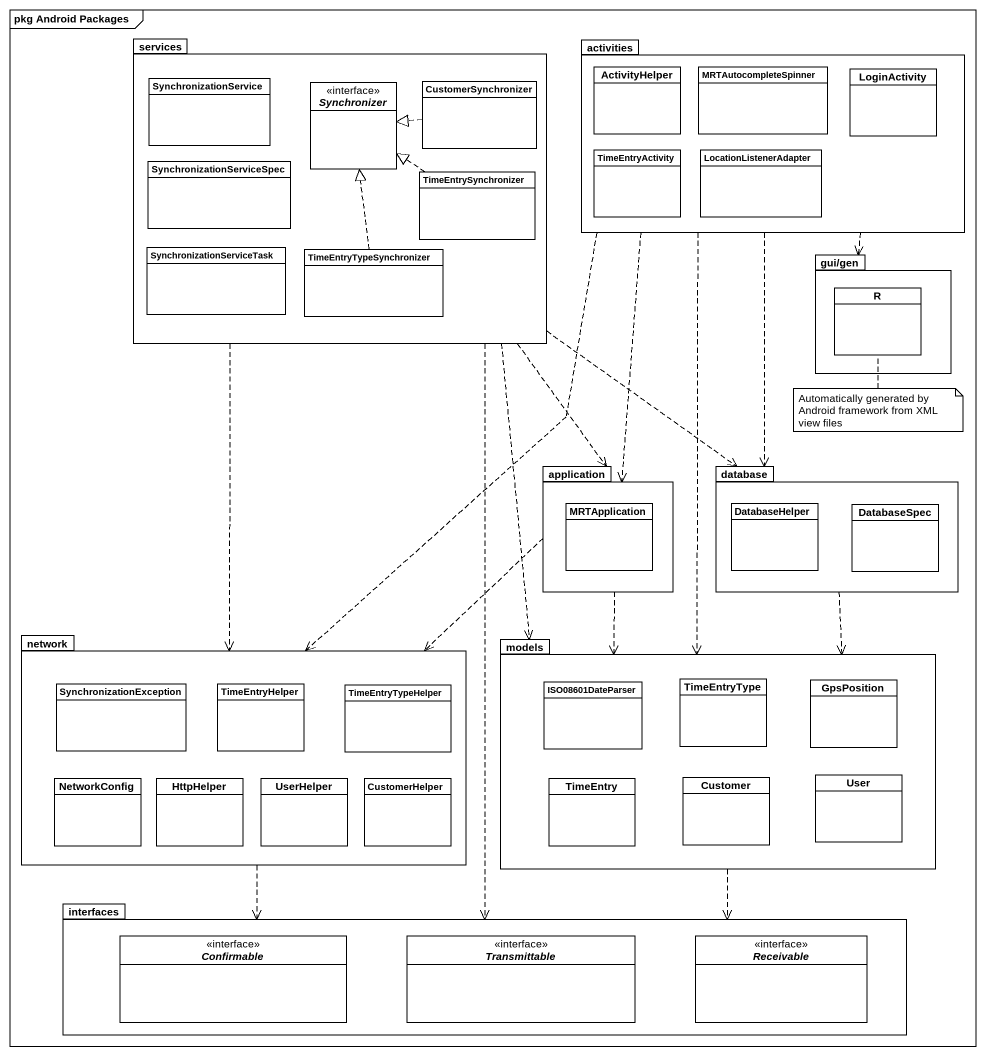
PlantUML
@startuml
mainframe pkg Android Packages
hide circle
hide empty members
package services {
  class SynchronizationService
  interface Synchronizer <<interface>>
  class CustomerSynchronizer
  class SynchronizationServiceSpec
  class TimeEntrySynchronizer
  class SynchronizationServiceTask
  class TimeEntryTypeSynchronizer
}
package activities {
  class ActivityHelper
  class MRTAutocompleteSpinner
  class LoginActivity
  class TimeEntryActivity
  class LocationListenerAdapter
}
package "gui/gen" as gui_gen {
  class R
}
package application {
  class MRTApplication
}
package "database" as database_ {
  class DatabaseHelper
  class DatabaseSpec
}
package "network" as network_ {
  class SynchronizationException
  class TimeEntryHelper
  class TimeEntryTypeHelper
  class NetworkConfig
  class HttpHelper
  class UserHelper
  class CustomerHelper
}
package models {
  class ISO08601DateParser
  class TimeEntryType
  class GpsPosition
  class TimeEntry
  class Customer
  class User
}
package interfaces {
  interface Confirmable <<interface>>
  interface Transmittable <<interface>>
  interface Receivable <<interface>>
}
services ..> application
services ..> database_
services ..> network_
services ..> models
services ..> interfaces
activities ..> gui_gen
activities ..> application
activities ..> database_
activities ..> network_
activities ..> models
CustomerSynchronizer .left.|> Synchronizer
TimeEntrySynchronizer .up.|> Synchronizer
TimeEntryTypeSynchronizer .up.|> Synchronizer
application ..> network_
application ..> models
database_ ..> models
network_ ..> interfaces
models ..> interfaces
note bottom of R : Automatically generated by Android framework from XML view files
@enduml
